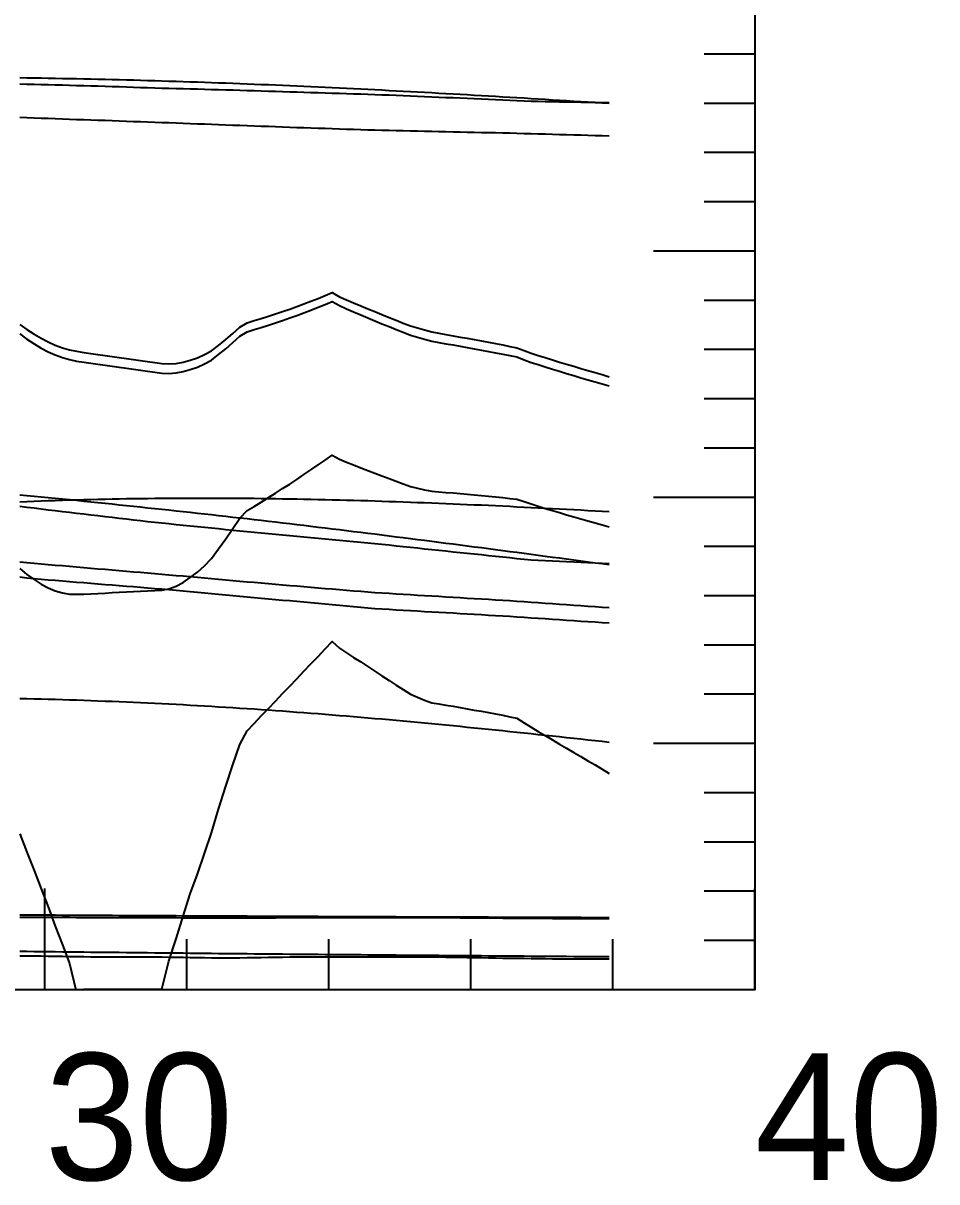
# Model space of a CAD drawing. Extents: x -35 to 191, y -35 to 135.
# Drawn here: x 133 to 190.7, y -12.1 to 61 of the extents above; entities that cross this region are included whole.
import ezdxf

# ---------------------------------------------------------------- set-up
doc = ezdxf.new("R2010")
doc.units = 0

msp = doc.modelspace()

# ---------------------------------------------------------------- linework, layer by layer
at = {"color": 0}
for p, q in [((179.2, 59.025), (176, 59.025)), ((179.2, 55.919), (176, 55.919)), ((179.2, 52.812), (176, 52.812)), ((179.2, 49.706), (176, 49.706)), ((179.2, 46.599), (172.8, 46.599)), ((179.2, 43.492), (176, 43.492)), ((179.2, 40.386), (176, 40.386)), ((179.2, 37.279), (176, 37.279)), ((179.2, 34.173), (176, 34.173)), ((179.2, 31.066), (172.8, 31.066)), ((179.2, 27.959), (176, 27.959)), ((179.2, 24.853), (176, 24.853)), ((179.2, 21.746), (176, 21.746)), ((179.2, 18.64), (176, 18.64)), ((179.2, 15.533), (172.8, 15.533)), ((179.2, 12.426), (176, 12.426)), ((179.2, 9.32), (176, 9.32)), ((134.4, 0), (134.4, 6.4)), ((179.2, 6.213), (176, 6.213)), ((179.2, 0), (179.2, 6.4)), ((143.36, 0), (143.36, 3.2)), ((152.32, 0), (152.32, 3.2)), ((161.28, 0), (161.28, 3.2)), ((170.24, 0), (170.24, 3.2)), ((179.2, 3.107), (176, 3.107))]:
    msp.add_line(p, q, dxfattribs=at)
msp.add_lwpolyline([(0, 0), (0, 108.731), (179.2, 108.731), (179.2, 0)], close=True, dxfattribs=at)
at = {"color": 3}
for points in [[(132.832, 57.543), (133.28, 57.536), (133.728, 57.529), (134.176, 57.522), (134.624, 57.515), (135.072, 57.507), (135.52, 57.498), (135.968, 57.489), (136.416, 57.48), (136.864, 57.471), (137.312, 57.461), (137.76, 57.451), (138.208, 57.44), (138.656, 57.429), (139.104, 57.418), (139.552, 57.406), (140, 57.394), (140.448, 57.382), (140.896, 57.369), (141.344, 57.356), (141.792, 57.342), (142.24, 57.328), (142.688, 57.314), (143.136, 57.3), (143.584, 57.285), (144.032, 57.27), (144.48, 57.254), (144.928, 57.238), (145.376, 57.222), (145.824, 57.205), (146.272, 57.188), (146.72, 57.171), (147.168, 57.154), (147.616, 57.136), (148.064, 57.118), (148.512, 57.099), (148.96, 57.08), (149.408, 57.061), (149.856, 57.042), (150.304, 57.022), (150.752, 57.002), (151.2, 56.982), (151.648, 56.961), (152.096, 56.94), (152.544, 56.919), (152.992, 56.898), (153.44, 56.876), (153.888, 56.854), (154.336, 56.831), (154.784, 56.809), (155.232, 56.786), (155.68, 56.763), (156.128, 56.74), (156.576, 56.716), (157.024, 56.693), (157.472, 56.669), (157.92, 56.644), (158.368, 56.62), (158.816, 56.595), (159.264, 56.57), (159.712, 56.545), (160.16, 56.52), (160.608, 56.495), (161.056, 56.469), (161.504, 56.443), (161.952, 56.417), (162.4, 56.391), (162.848, 56.365), (163.296, 56.338), (163.744, 56.312), (164.192, 56.285), (164.64, 56.258), (165.088, 56.231), (165.536, 56.204), (165.984, 56.177), (166.432, 56.15), (166.88, 56.122), (167.328, 56.095), (167.776, 56.067), (168.224, 56.04), (168.672, 56.012), (169.12, 55.985), (169.568, 55.957), (170.016, 55.929)], [(132.832, 30.788), (133.28, 30.807), (133.728, 30.825), (134.176, 30.842), (134.624, 30.858), (135.072, 30.873), (135.52, 30.888), (135.968, 30.901), (136.416, 30.914), (136.864, 30.927), (137.312, 30.938), (137.76, 30.949), (138.208, 30.959), (138.656, 30.968), (139.104, 30.976), (139.552, 30.984), (140, 30.991), (140.448, 30.997), (140.896, 31.003), (141.344, 31.008), (141.792, 31.012), (142.24, 31.016), (142.688, 31.018), (143.136, 31.02), (143.584, 31.022), (144.032, 31.023), (144.48, 31.023), (144.928, 31.022), (145.376, 31.021), (145.824, 31.019), (146.272, 31.016), (146.72, 31.013), (147.168, 31.01), (147.616, 31.005), (148.064, 31), (148.512, 30.995), (148.96, 30.988), (149.408, 30.982), (149.856, 30.974), (150.304, 30.966), (150.752, 30.958), (151.2, 30.949), (151.648, 30.939), (152.096, 30.929), (152.544, 30.918), (152.992, 30.907), (153.44, 30.895), (153.888, 30.883), (154.336, 30.87), (154.784, 30.857), (155.232, 30.843), (155.68, 30.829), (156.128, 30.814), (156.576, 30.799), (157.024, 30.783), (157.472, 30.767), (157.92, 30.75), (158.368, 30.733), (158.816, 30.716), (159.264, 30.698), (159.712, 30.68), (160.16, 30.661), (160.608, 30.642), (161.056, 30.623), (161.504, 30.603), (161.952, 30.583), (162.4, 30.562), (162.848, 30.542), (163.296, 30.52), (163.744, 30.499), (164.192, 30.477), (164.64, 30.455), (165.088, 30.433), (165.536, 30.41), (165.984, 30.388), (166.432, 30.365), (166.88, 30.341), (167.328, 30.318), (167.776, 30.294), (168.224, 30.27), (168.672, 30.246), (169.12, 30.222), (169.568, 30.198), (170.016, 30.173)], [(132.832, 4.733), (133.28, 4.73), (133.728, 4.727), (134.176, 4.724), (134.624, 4.722), (135.072, 4.719), (135.52, 4.716), (135.968, 4.714), (136.416, 4.711), (136.864, 4.709), (137.312, 4.706), (137.76, 4.704), (138.208, 4.701), (138.656, 4.699), (139.104, 4.696), (139.552, 4.694), (140, 4.691), (140.448, 4.689), (140.896, 4.687), (141.344, 4.684), (141.792, 4.682), (142.24, 4.68), (142.688, 4.677), (143.136, 4.675), (143.584, 4.673), (144.032, 4.671), (144.48, 4.668), (144.928, 4.666), (145.376, 4.664), (145.824, 4.662), (146.272, 4.66), (146.72, 4.658), (147.168, 4.656), (147.616, 4.654), (148.064, 4.651), (148.512, 4.649), (148.96, 4.647), (149.408, 4.645), (149.856, 4.643), (150.304, 4.641), (150.752, 4.639), (151.2, 4.637), (151.648, 4.635), (152.096, 4.634), (152.544, 4.632), (152.992, 4.63), (153.44, 4.628), (153.888, 4.626), (154.336, 4.624), (154.784, 4.622), (155.232, 4.62), (155.68, 4.619), (156.128, 4.617), (156.576, 4.615), (157.024, 4.613), (157.472, 4.611), (157.92, 4.61), (158.368, 4.608), (158.816, 4.606), (159.264, 4.604), (159.712, 4.603), (160.16, 4.601), (160.608, 4.599), (161.056, 4.598), (161.504, 4.596), (161.952, 4.594), (162.4, 4.593), (162.848, 4.591), (163.296, 4.589), (163.744, 4.588), (164.192, 4.586), (164.64, 4.585), (165.088, 4.583), (165.536, 4.582), (165.984, 4.58), (166.432, 4.578), (166.88, 4.577), (167.328, 4.575), (167.776, 4.574), (168.224, 4.572), (168.672, 4.571), (169.12, 4.569), (169.568, 4.568), (170.016, 4.566)]]:
    msp.add_lwpolyline(points, dxfattribs=at)
at = {"color": 4}
for points in [[(132.832, 57.151), (133.28, 57.139), (133.728, 57.127), (134.176, 57.116), (134.624, 57.104), (135.072, 57.092), (135.52, 57.08), (135.968, 57.067), (136.416, 57.054), (136.864, 57.042), (137.312, 57.028), (137.76, 57.015), (138.208, 57.001), (138.656, 56.988), (139.104, 56.974), (139.552, 56.959), (140, 56.945), (140.448, 56.93), (140.896, 56.916), (141.344, 56.9), (141.792, 56.888), (142.24, 56.877), (142.688, 56.865), (143.136, 56.853), (143.584, 56.841), (144.032, 56.829), (144.48, 56.817), (144.928, 56.804), (145.376, 56.791), (145.824, 56.778), (146.272, 56.765), (146.72, 56.752), (147.168, 56.738), (147.616, 56.724), (148.064, 56.71), (148.512, 56.696), (148.96, 56.683), (149.408, 56.67), (149.856, 56.656), (150.304, 56.643), (150.752, 56.629), (151.2, 56.615), (151.648, 56.601), (152.096, 56.587), (152.544, 56.572), (152.992, 56.558), (153.44, 56.543), (153.888, 56.528), (154.336, 56.513), (154.784, 56.497), (155.232, 56.482), (155.68, 56.466), (156.128, 56.451), (156.576, 56.432), (157.024, 56.413), (157.472, 56.394), (157.92, 56.376), (158.368, 56.357), (158.816, 56.337), (159.264, 56.318), (159.712, 56.299), (160.16, 56.279), (160.608, 56.259), (161.056, 56.239), (161.504, 56.22), (161.952, 56.199), (162.4, 56.179), (162.848, 56.159), (163.296, 56.139), (163.744, 56.118), (164.192, 56.098), (164.64, 56.077), (165.088, 56.056), (165.536, 56.049), (165.984, 56.041), (166.432, 56.033), (166.88, 56.025), (167.328, 56.017), (167.776, 56.008), (168.224, 56), (168.672, 55.991), (169.12, 55.982), (169.568, 55.974), (170.016, 55.965)], [(132.832, 55.048), (133.28, 55.028), (133.728, 55.009), (134.176, 54.99), (134.624, 54.978), (135.072, 54.96), (135.52, 54.944), (135.968, 54.929), (136.416, 54.912), (136.864, 54.897), (137.312, 54.881), (137.76, 54.864), (138.208, 54.85), (138.656, 54.833), (139.104, 54.817), (139.552, 54.802), (140, 54.785), (140.448, 54.77), (140.896, 54.754), (141.344, 54.738), (141.792, 54.722), (142.24, 54.706), (142.688, 54.689), (143.136, 54.672), (143.584, 54.654), (144.032, 54.637), (144.48, 54.62), (144.928, 54.603), (145.376, 54.586), (145.824, 54.569), (146.272, 54.553), (146.72, 54.536), (147.168, 54.52), (147.616, 54.503), (148.064, 54.487), (148.512, 54.471), (148.96, 54.455), (149.408, 54.439), (149.856, 54.423), (150.304, 54.407), (150.752, 54.392), (151.2, 54.376), (151.648, 54.361), (152.096, 54.345), (152.544, 54.33), (152.992, 54.315), (153.44, 54.3), (153.888, 54.284), (154.336, 54.269), (154.784, 54.255), (155.232, 54.242), (155.68, 54.231), (156.128, 54.221), (156.576, 54.213), (157.024, 54.2), (157.472, 54.191), (157.92, 54.182), (158.368, 54.17), (158.816, 54.161), (159.264, 54.152), (159.712, 54.139), (160.16, 54.133), (160.608, 54.121), (161.056, 54.112), (161.504, 54.103), (161.952, 54.091), (162.4, 54.082), (162.848, 54.072), (163.296, 54.06), (163.744, 54.05), (164.192, 54.038), (164.64, 54.025), (165.088, 54.013), (165.536, 54.001), (165.984, 53.989), (166.432, 53.976), (166.88, 53.964), (167.328, 53.952), (167.776, 53.939), (168.224, 53.927), (168.672, 53.915), (169.12, 53.902), (169.568, 53.89), (170.016, 53.878)], [(132.832, 26.586), (133.28, 26.208), (133.728, 25.879), (134.176, 25.597), (134.624, 25.363), (135.072, 25.17), (135.52, 25.036), (135.968, 24.956), (136.416, 24.956), (136.864, 24.955), (137.312, 24.981), (137.76, 25.006), (138.208, 25.031), (138.656, 25.055), (139.104, 25.079), (139.552, 25.102), (140, 25.125), (140.448, 25.148), (140.896, 25.169), (141.344, 25.191), (141.792, 25.212), (142.24, 25.298), (142.688, 25.458), (143.136, 25.695), (143.584, 26.006), (144.032, 26.343), (144.48, 26.75), (144.928, 27.212), (145.376, 27.809), (145.824, 28.443), (146.272, 29.091), (146.72, 29.75), (147.168, 30.226), (147.616, 30.495), (148.064, 30.769), (148.512, 31.047), (148.96, 31.329), (149.408, 31.616), (149.856, 31.906), (150.304, 32.201), (150.752, 32.499), (151.2, 32.801), (151.648, 33.107), (152.096, 33.416), (152.544, 33.729), (152.992, 33.467), (153.44, 33.289), (153.888, 33.112), (154.336, 32.936), (154.784, 32.762), (155.232, 32.589), (155.68, 32.417), (156.128, 32.247), (156.576, 32.079), (157.024, 31.912), (157.472, 31.746), (157.92, 31.64), (158.368, 31.545), (158.816, 31.45), (159.264, 31.421), (159.712, 31.381), (160.16, 31.34), (160.608, 31.3), (161.056, 31.259), (161.504, 31.219), (161.952, 31.178), (162.4, 31.137), (162.848, 31.097), (163.296, 31.05), (163.744, 31.003), (164.192, 30.957), (164.64, 30.795), (165.088, 30.652), (165.536, 30.51), (165.984, 30.37), (166.432, 30.235), (166.88, 30.1), (167.328, 29.966), (167.776, 29.835), (168.224, 29.704), (168.672, 29.576), (169.12, 29.449), (169.568, 29.324), (170.016, 29.201)], [(132.832, 4.59), (133.28, 4.59), (133.728, 4.59), (134.176, 4.586), (134.624, 4.583), (135.072, 4.579), (135.52, 4.576), (135.968, 4.573), (136.416, 4.569), (136.864, 4.566), (137.312, 4.563), (137.76, 4.559), (138.208, 4.56), (138.656, 4.56), (139.104, 4.56), (139.552, 4.56), (140, 4.56), (140.448, 4.56), (140.896, 4.56), (141.344, 4.56), (141.792, 4.557), (142.24, 4.554), (142.688, 4.551), (143.136, 4.548), (143.584, 4.545), (144.032, 4.542), (144.48, 4.539), (144.928, 4.536), (145.376, 4.533), (145.824, 4.53), (146.272, 4.533), (146.72, 4.536), (147.168, 4.539), (147.616, 4.541), (148.064, 4.544), (148.512, 4.547), (148.96, 4.55), (149.408, 4.553), (149.856, 4.556), (150.304, 4.558), (150.752, 4.56), (151.2, 4.56), (151.648, 4.56), (152.096, 4.56), (152.544, 4.56), (152.992, 4.56), (153.44, 4.56), (153.888, 4.56), (154.336, 4.56), (154.784, 4.56), (155.232, 4.56), (155.68, 4.56), (156.128, 4.56), (156.576, 4.56), (157.024, 4.56), (157.472, 4.56), (157.92, 4.56), (158.368, 4.56), (158.816, 4.56), (159.264, 4.56), (159.712, 4.554), (160.16, 4.551), (160.608, 4.547), (161.056, 4.544), (161.504, 4.54), (161.952, 4.537), (162.4, 4.533), (162.848, 4.53), (163.296, 4.527), (163.744, 4.524), (164.192, 4.521), (164.64, 4.518), (165.088, 4.515), (165.536, 4.512), (165.984, 4.509), (166.432, 4.506), (166.88, 4.503), (167.328, 4.5), (167.776, 4.501), (168.224, 4.501), (168.672, 4.501), (169.12, 4.501), (169.568, 4.501), (170.016, 4.501)]]:
    msp.add_lwpolyline(points, dxfattribs=at)
at = {"color": 2}
for points in [[(132.832, 41.975), (133.28, 41.65), (133.728, 41.359), (134.176, 41.099), (134.624, 40.873), (135.072, 40.671), (135.52, 40.507), (135.968, 40.376), (136.416, 40.277), (136.864, 40.212), (137.312, 40.148), (137.76, 40.082), (138.208, 40.018), (138.656, 39.953), (139.104, 39.889), (139.552, 39.825), (140, 39.76), (140.448, 39.695), (140.896, 39.631), (141.344, 39.566), (141.792, 39.506), (142.24, 39.488), (142.688, 39.517), (143.136, 39.597), (143.584, 39.727), (144.032, 39.877), (144.48, 40.076), (144.928, 40.316), (145.376, 40.653), (145.824, 41.021), (146.272, 41.406), (146.72, 41.807), (147.168, 42.083), (147.616, 42.213), (148.064, 42.348), (148.512, 42.489), (148.96, 42.635), (149.408, 42.787), (149.856, 42.944), (150.304, 43.105), (150.752, 43.271), (151.2, 43.441), (151.648, 43.616), (152.096, 43.795), (152.544, 43.979), (152.992, 43.724), (153.44, 43.532), (153.888, 43.341), (154.336, 43.152), (154.784, 42.965), (155.232, 42.78), (155.68, 42.6), (156.128, 42.421), (156.576, 42.241), (157.024, 42.062), (157.472, 41.884), (157.92, 41.752), (158.368, 41.627), (158.816, 41.503), (159.264, 41.429), (159.712, 41.346), (160.16, 41.264), (160.608, 41.18), (161.056, 41.098), (161.504, 41.016), (161.952, 40.933), (162.4, 40.85), (162.848, 40.768), (163.296, 40.68), (163.744, 40.592), (164.192, 40.503), (164.64, 40.327), (165.088, 40.164), (165.536, 40.022), (165.984, 39.879), (166.432, 39.741), (166.88, 39.603), (167.328, 39.467), (167.776, 39.332), (168.224, 39.198), (168.672, 39.066), (169.12, 38.936), (169.568, 38.806), (170.016, 38.678)], [(132.832, 31.229), (133.28, 31.186), (133.728, 31.143), (134.176, 31.099), (134.624, 31.056), (135.072, 31.012), (135.52, 30.967), (135.968, 30.923), (136.416, 30.878), (136.864, 30.833), (137.312, 30.787), (137.76, 30.742), (138.208, 30.696), (138.656, 30.649), (139.104, 30.603), (139.552, 30.556), (140, 30.509), (140.448, 30.462), (140.896, 30.414), (141.344, 30.367), (141.792, 30.319), (142.24, 30.27), (142.688, 30.222), (143.136, 30.173), (143.584, 30.124), (144.032, 30.074), (144.48, 30.024), (144.928, 29.974), (145.376, 29.924), (145.824, 29.874), (146.272, 29.823), (146.72, 29.772), (147.168, 29.721), (147.616, 29.669), (148.064, 29.617), (148.512, 29.565), (148.96, 29.513), (149.408, 29.46), (149.856, 29.407), (150.304, 29.354), (150.752, 29.301), (151.2, 29.247), (151.648, 29.193), (152.096, 29.139), (152.544, 29.085), (152.992, 29.03), (153.44, 28.975), (153.888, 28.92), (154.336, 28.865), (154.784, 28.809), (155.232, 28.754), (155.68, 28.698), (156.128, 28.641), (156.576, 28.585), (157.024, 28.528), (157.472, 28.472), (157.92, 28.415), (158.368, 28.357), (158.816, 28.3), (159.264, 28.242), (159.712, 28.185), (160.16, 28.127), (160.608, 28.069), (161.056, 28.01), (161.504, 27.952), (161.952, 27.893), (162.4, 27.835), (162.848, 27.776), (163.296, 27.717), (163.744, 27.658), (164.192, 27.599), (164.64, 27.539), (165.088, 27.48), (165.536, 27.421), (165.984, 27.361), (166.432, 27.301), (166.88, 27.242), (167.328, 27.182), (167.776, 27.122), (168.224, 27.063), (168.672, 27.003), (169.12, 26.943), (169.568, 26.884), (170.016, 26.824)], [(132.832, 26.999), (133.28, 26.953), (133.728, 26.91), (134.176, 26.869), (134.624, 26.832), (135.072, 26.794), (135.52, 26.756), (135.968, 26.719), (136.416, 26.68), (136.864, 26.642), (137.312, 26.605), (137.76, 26.566), (138.208, 26.529), (138.656, 26.49), (139.104, 26.452), (139.552, 26.415), (140, 26.376), (140.448, 26.339), (140.896, 26.301), (141.344, 26.263), (141.792, 26.225), (142.24, 26.186), (142.688, 26.146), (143.136, 26.105), (143.584, 26.064), (144.032, 26.024), (144.48, 25.983), (144.928, 25.943), (145.376, 25.903), (145.824, 25.863), (146.272, 25.823), (146.72, 25.784), (147.168, 25.744), (147.616, 25.705), (148.064, 25.666), (148.512, 25.627), (148.96, 25.589), (149.408, 25.55), (149.856, 25.512), (150.304, 25.474), (150.752, 25.436), (151.2, 25.398), (151.648, 25.361), (152.096, 25.323), (152.544, 25.286), (152.992, 25.248), (153.44, 25.211), (153.888, 25.174), (154.336, 25.137), (154.784, 25.101), (155.232, 25.068), (155.68, 25.038), (156.128, 25.011), (156.576, 24.985), (157.024, 24.958), (157.472, 24.931), (157.92, 24.904), (158.368, 24.876), (158.816, 24.85), (159.264, 24.823), (159.712, 24.794), (160.16, 24.769), (160.608, 24.741), (161.056, 24.714), (161.504, 24.687), (161.952, 24.659), (162.4, 24.633), (162.848, 24.606), (163.296, 24.577), (163.744, 24.548), (164.192, 24.517), (164.64, 24.485), (165.088, 24.454), (165.536, 24.422), (165.984, 24.391), (166.432, 24.36), (166.88, 24.328), (167.328, 24.297), (167.776, 24.266), (168.224, 24.234), (168.672, 24.203), (169.12, 24.172), (169.568, 24.141), (170.016, 24.109)], [(132.832, 18.38), (133.28, 18.37), (133.728, 18.36), (134.176, 18.349), (134.624, 18.337), (135.072, 18.325), (135.52, 18.311), (135.968, 18.298), (136.416, 18.283), (136.864, 18.268), (137.312, 18.252), (137.76, 18.236), (138.208, 18.218), (138.656, 18.201), (139.104, 18.182), (139.552, 18.163), (140, 18.143), (140.448, 18.123), (140.896, 18.102), (141.344, 18.08), (141.792, 18.058), (142.24, 18.035), (142.688, 18.012), (143.136, 17.988), (143.584, 17.963), (144.032, 17.938), (144.48, 17.912), (144.928, 17.886), (145.376, 17.859), (145.824, 17.831), (146.272, 17.803), (146.72, 17.774), (147.168, 17.745), (147.616, 17.715), (148.064, 17.684), (148.512, 17.653), (148.96, 17.621), (149.408, 17.589), (149.856, 17.557), (150.304, 17.523), (150.752, 17.49), (151.2, 17.455), (151.648, 17.42), (152.096, 17.385), (152.544, 17.349), (152.992, 17.313), (153.44, 17.276), (153.888, 17.239), (154.336, 17.201), (154.784, 17.162), (155.232, 17.124), (155.68, 17.084), (156.128, 17.045), (156.576, 17.004), (157.024, 16.964), (157.472, 16.922), (157.92, 16.881), (158.368, 16.839), (158.816, 16.796), (159.264, 16.754), (159.712, 16.71), (160.16, 16.667), (160.608, 16.623), (161.056, 16.578), (161.504, 16.533), (161.952, 16.488), (162.4, 16.442), (162.848, 16.397), (163.296, 16.35), (163.744, 16.304), (164.192, 16.257), (164.64, 16.21), (165.088, 16.162), (165.536, 16.114), (165.984, 16.066), (166.432, 16.018), (166.88, 15.97), (167.328, 15.921), (167.776, 15.872), (168.224, 15.823), (168.672, 15.774), (169.12, 15.724), (169.568, 15.675), (170.016, 15.625)], [(132.832, 2.436), (133.28, 2.43), (133.728, 2.425), (134.176, 2.42), (134.624, 2.414), (135.072, 2.409), (135.52, 2.404), (135.968, 2.399), (136.416, 2.394), (136.864, 2.389), (137.312, 2.384), (137.76, 2.379), (138.208, 2.374), (138.656, 2.369), (139.104, 2.364), (139.552, 2.359), (140, 2.355), (140.448, 2.35), (140.896, 2.345), (141.344, 2.34), (141.792, 2.336), (142.24, 2.331), (142.688, 2.327), (143.136, 2.322), (143.584, 2.318), (144.032, 2.313), (144.48, 2.309), (144.928, 2.304), (145.376, 2.3), (145.824, 2.295), (146.272, 2.291), (146.72, 2.287), (147.168, 2.283), (147.616, 2.278), (148.064, 2.274), (148.512, 2.27), (148.96, 2.266), (149.408, 2.262), (149.856, 2.257), (150.304, 2.253), (150.752, 2.249), (151.2, 2.245), (151.648, 2.241), (152.096, 2.237), (152.544, 2.233), (152.992, 2.229), (153.44, 2.225), (153.888, 2.221), (154.336, 2.218), (154.784, 2.214), (155.232, 2.21), (155.68, 2.206), (156.128, 2.202), (156.576, 2.199), (157.024, 2.195), (157.472, 2.191), (157.92, 2.187), (158.368, 2.184), (158.816, 2.18), (159.264, 2.176), (159.712, 2.173), (160.16, 2.169), (160.608, 2.166), (161.056, 2.162), (161.504, 2.158), (161.952, 2.155), (162.4, 2.151), (162.848, 2.148), (163.296, 2.145), (163.744, 2.141), (164.192, 2.138), (164.64, 2.134), (165.088, 2.131), (165.536, 2.127), (165.984, 2.124), (166.432, 2.121), (166.88, 2.117), (167.328, 2.114), (167.776, 2.111), (168.224, 2.108), (168.672, 2.104), (169.12, 2.101), (169.568, 2.098), (170.016, 2.095)]]:
    msp.add_lwpolyline(points, dxfattribs=at)
at = {"color": 1}
msp.add_lwpolyline([(132.832, 41.375), (133.28, 41.042), (133.728, 40.743), (134.176, 40.484), (134.624, 40.255), (135.072, 40.053), (135.52, 39.887), (135.968, 39.757), (136.416, 39.659), (136.864, 39.595), (137.312, 39.531), (137.76, 39.467), (138.208, 39.403), (138.656, 39.339), (139.104, 39.276), (139.552, 39.212), (140, 39.148), (140.448, 39.085), (140.896, 39.021), (141.344, 38.957), (141.792, 38.897), (142.24, 38.882), (142.688, 38.913), (143.136, 38.995), (143.584, 39.127), (144.032, 39.28), (144.48, 39.482), (144.928, 39.726), (145.376, 40.067), (145.824, 40.44), (146.272, 40.831), (146.72, 41.237), (147.168, 41.516), (147.616, 41.648), (148.064, 41.784), (148.512, 41.925), (148.96, 42.073), (149.408, 42.226), (149.856, 42.384), (150.304, 42.546), (150.752, 42.713), (151.2, 42.884), (151.648, 43.059), (152.096, 43.24), (152.544, 43.424), (152.992, 43.164), (153.44, 42.968), (153.888, 42.774), (154.336, 42.58), (154.784, 42.388), (155.232, 42.197), (155.68, 42.018), (156.128, 41.839), (156.576, 41.657), (157.024, 41.477), (157.472, 41.298), (157.92, 41.165), (158.368, 41.04), (158.816, 40.916), (159.264, 40.842), (159.712, 40.76), (160.16, 40.677), (160.608, 40.595), (161.056, 40.512), (161.504, 40.43), (161.952, 40.348), (162.4, 40.266), (162.848, 40.184), (163.296, 40.097), (163.744, 40.009), (164.192, 39.92), (164.64, 39.743), (165.088, 39.579), (165.536, 39.437), (165.984, 39.294), (166.432, 39.155), (166.88, 39.017), (167.328, 38.88), (167.776, 38.745), (168.224, 38.611), (168.672, 38.479), (169.12, 38.348), (169.568, 38.218), (170.016, 38.09)], dxfattribs=at)
at = {"color": 6}
for points in [[(132.832, 30.501), (133.28, 30.447), (133.728, 30.394), (134.176, 30.341), (134.624, 30.288), (135.072, 30.236), (135.52, 30.183), (135.968, 30.13), (136.416, 30.078), (136.864, 30.025), (137.312, 29.972), (137.76, 29.919), (138.208, 29.867), (138.656, 29.814), (139.104, 29.761), (139.552, 29.709), (140, 29.656), (140.448, 29.603), (140.896, 29.55), (141.344, 29.498), (141.792, 29.451), (142.24, 29.406), (142.688, 29.361), (143.136, 29.316), (143.584, 29.271), (144.032, 29.226), (144.48, 29.182), (144.928, 29.137), (145.376, 29.092), (145.824, 29.047), (146.272, 29.002), (146.72, 28.958), (147.168, 28.913), (147.616, 28.868), (148.064, 28.823), (148.512, 28.778), (148.96, 28.736), (149.408, 28.694), (149.856, 28.652), (150.304, 28.61), (150.752, 28.568), (151.2, 28.526), (151.648, 28.484), (152.096, 28.442), (152.544, 28.4), (152.992, 28.358), (153.44, 28.316), (153.888, 28.274), (154.336, 28.232), (154.784, 28.19), (155.232, 28.148), (155.68, 28.106), (156.128, 28.064), (156.576, 28.016), (157.024, 27.969), (157.472, 27.922), (157.92, 27.875), (158.368, 27.828), (158.816, 27.78), (159.264, 27.733), (159.712, 27.686), (160.16, 27.639), (160.608, 27.592), (161.056, 27.545), (161.504, 27.497), (161.952, 27.45), (162.4, 27.403), (162.848, 27.356), (163.296, 27.309), (163.744, 27.262), (164.192, 27.214), (164.64, 27.167), (165.088, 27.12), (165.536, 27.102), (165.984, 27.081), (166.432, 27.061), (166.88, 27.041), (167.328, 27.02), (167.776, 27), (168.224, 26.98), (168.672, 26.959), (169.12, 26.939), (169.568, 26.918), (170.016, 26.898)], [(132.832, 26.043), (133.28, 25.992), (133.728, 25.94), (134.176, 25.905), (134.624, 25.869), (135.072, 25.833), (135.52, 25.796), (135.968, 25.76), (136.416, 25.724), (136.864, 25.687), (137.312, 25.651), (137.76, 25.615), (138.208, 25.578), (138.656, 25.542), (139.104, 25.506), (139.552, 25.469), (140, 25.433), (140.448, 25.397), (140.896, 25.36), (141.344, 25.324), (141.792, 25.288), (142.24, 25.251), (142.688, 25.212), (143.136, 25.17), (143.584, 25.129), (144.032, 25.087), (144.48, 25.046), (144.928, 25.004), (145.376, 24.963), (145.824, 24.921), (146.272, 24.88), (146.72, 24.838), (147.168, 24.797), (147.616, 24.755), (148.064, 24.714), (148.512, 24.672), (148.96, 24.631), (149.408, 24.589), (149.856, 24.548), (150.304, 24.506), (150.752, 24.465), (151.2, 24.423), (151.648, 24.382), (152.096, 24.34), (152.544, 24.299), (152.992, 24.257), (153.44, 24.216), (153.888, 24.174), (154.336, 24.133), (154.784, 24.091), (155.232, 24.05), (155.68, 24.027), (156.128, 24.002), (156.576, 23.976), (157.024, 23.95), (157.472, 23.925), (157.92, 23.899), (158.368, 23.874), (158.816, 23.848), (159.264, 23.822), (159.712, 23.797), (160.16, 23.771), (160.608, 23.746), (161.056, 23.72), (161.504, 23.694), (161.952, 23.669), (162.4, 23.643), (162.848, 23.618), (163.296, 23.592), (163.744, 23.563), (164.192, 23.533), (164.64, 23.503), (165.088, 23.473), (165.536, 23.444), (165.984, 23.414), (166.432, 23.384), (166.88, 23.354), (167.328, 23.324), (167.776, 23.294), (168.224, 23.264), (168.672, 23.234), (169.12, 23.205), (169.568, 23.175), (170.016, 23.145)], [(136.794, 0), (136.864, 0.039), (137.312, 0.039), (137.76, 0.039), (138.208, 0.039), (138.656, 0.039), (139.104, 0.039), (139.552, 0.039), (140, 0.039), (140.448, 0.039), (140.896, 0.039), (141.344, 0.039), (141.792, 0.039), (142.24, 1.812), (142.688, 3.225), (143.136, 4.638), (143.584, 6.052), (144.032, 7.302), (144.48, 8.601), (144.928, 9.901), (145.376, 11.402), (145.824, 12.836), (146.272, 14.184), (146.72, 15.464), (147.168, 16.336), (147.616, 16.806), (148.064, 17.275), (148.512, 17.745), (148.96, 18.214), (149.408, 18.684), (149.856, 19.153), (150.304, 19.623), (150.752, 20.092), (151.2, 20.562), (151.648, 21.031), (152.096, 21.501), (152.544, 21.97), (152.992, 21.554), (153.44, 21.263), (153.888, 20.972), (154.336, 20.681), (154.784, 20.39), (155.232, 20.099), (155.68, 19.808), (156.128, 19.517), (156.576, 19.226), (157.024, 18.935), (157.472, 18.644), (157.92, 18.453), (158.368, 18.278), (158.816, 18.104), (159.264, 18.045), (159.712, 17.965), (160.16, 17.886), (160.608, 17.806), (161.056, 17.727), (161.504, 17.647), (161.952, 17.567), (162.4, 17.488), (162.848, 17.408), (163.296, 17.318), (163.744, 17.228), (164.192, 17.139), (164.64, 16.84), (165.088, 16.571), (165.536, 16.302), (165.984, 16.033), (166.432, 15.77), (166.88, 15.506), (167.328, 15.241), (167.776, 14.976), (168.224, 14.711), (168.672, 14.446), (169.12, 14.182), (169.568, 13.917), (170.016, 13.652)], [(132.832, 9.834), (133.28, 8.676), (133.728, 7.526), (134.176, 6.377), (134.624, 5.227), (135.072, 4.024), (135.52, 2.836), (135.968, 1.649), (136.365, 0)], [(132.832, 2.146), (133.28, 2.146), (133.728, 2.146), (134.176, 2.137), (134.624, 2.13), (135.072, 2.123), (135.52, 2.115), (135.968, 2.108), (136.416, 2.101), (136.864, 2.094), (137.312, 2.087), (137.76, 2.079), (138.208, 2.08), (138.656, 2.08), (139.104, 2.08), (139.552, 2.08), (140, 2.08), (140.448, 2.08), (140.896, 2.08), (141.344, 2.08), (141.792, 2.074), (142.24, 2.067), (142.688, 2.06), (143.136, 2.054), (143.584, 2.047), (144.032, 2.04), (144.48, 2.033), (144.928, 2.027), (145.376, 2.02), (145.824, 2.013), (146.272, 2.021), (146.72, 2.027), (147.168, 2.034), (147.616, 2.04), (148.064, 2.046), (148.512, 2.052), (148.96, 2.058), (149.408, 2.065), (149.856, 2.071), (150.304, 2.077), (150.752, 2.08), (151.2, 2.08), (151.648, 2.08), (152.096, 2.08), (152.544, 2.08), (152.992, 2.08), (153.44, 2.08), (153.888, 2.08), (154.336, 2.08), (154.784, 2.08), (155.232, 2.08), (155.68, 2.08), (156.128, 2.08), (156.576, 2.08), (157.024, 2.08), (157.472, 2.08), (157.92, 2.08), (158.368, 2.08), (158.816, 2.08), (159.264, 2.08), (159.712, 2.068), (160.16, 2.06), (160.608, 2.052), (161.056, 2.045), (161.504, 2.037), (161.952, 2.029), (162.4, 2.021), (162.848, 2.013), (163.296, 2.006), (163.744, 2), (164.192, 1.993), (164.64, 1.986), (165.088, 1.979), (165.536, 1.972), (165.984, 1.966), (166.432, 1.959), (166.88, 1.952), (167.328, 1.945), (167.776, 1.948), (168.224, 1.948), (168.672, 1.948), (169.12, 1.948), (169.568, 1.948), (170.016, 1.948)]]:
    msp.add_lwpolyline(points, dxfattribs=at)

# ---------------------------------------------------------------- texts
at = {"color": 0}
for s, p in [('30', (134.4, -12)), ('40', (179.2, -12))]:
    msp.add_text(s, height=8, dxfattribs=at).set_placement(p)

doc.saveas('drawing.dxf')
